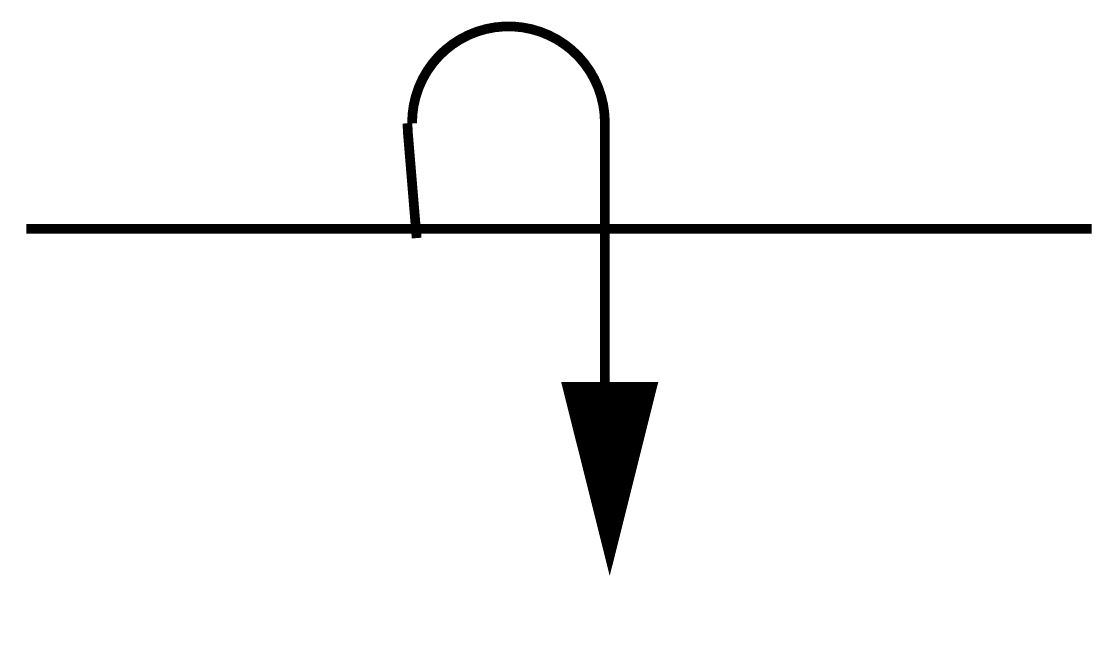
# Model space of a CAD drawing. Extents: x 0 to 11, y -0.6 to 5.6.
import ezdxf

# ---------------------------------------------------------------- set-up
doc = ezdxf.new("R2010")
doc.units = 0
doc.header["$MEASUREMENT"] = 0
doc.layers.get('0').update_dxf_attribs({"linetype": 'CONTINUOUS'})

msp = doc.modelspace()

# ---------------------------------------------------------------- linework, layer by layer
at = {"const_width": 0.1}
msp.add_lwpolyline([(5.978, 4.58, 1.005474), (3.994, 4.58, -0.071301)], format="xyb", dxfattribs=at)
for points in [[(5.978, 1.891), (5.978, 4.627)], [(3.946, 4.58), (3.951, 4.48), (4.041, 3.4)], [(0.024, 3.495), (10.987, 3.495)]]:
    msp.add_lwpolyline(points, dxfattribs=at)
msp.add_lwpolyline([(6.028, 1.921, 1, 0, 0), (6.028, -0.074, 0, 0, 0)], format="xyseb")

doc.saveas('drawing.dxf')
